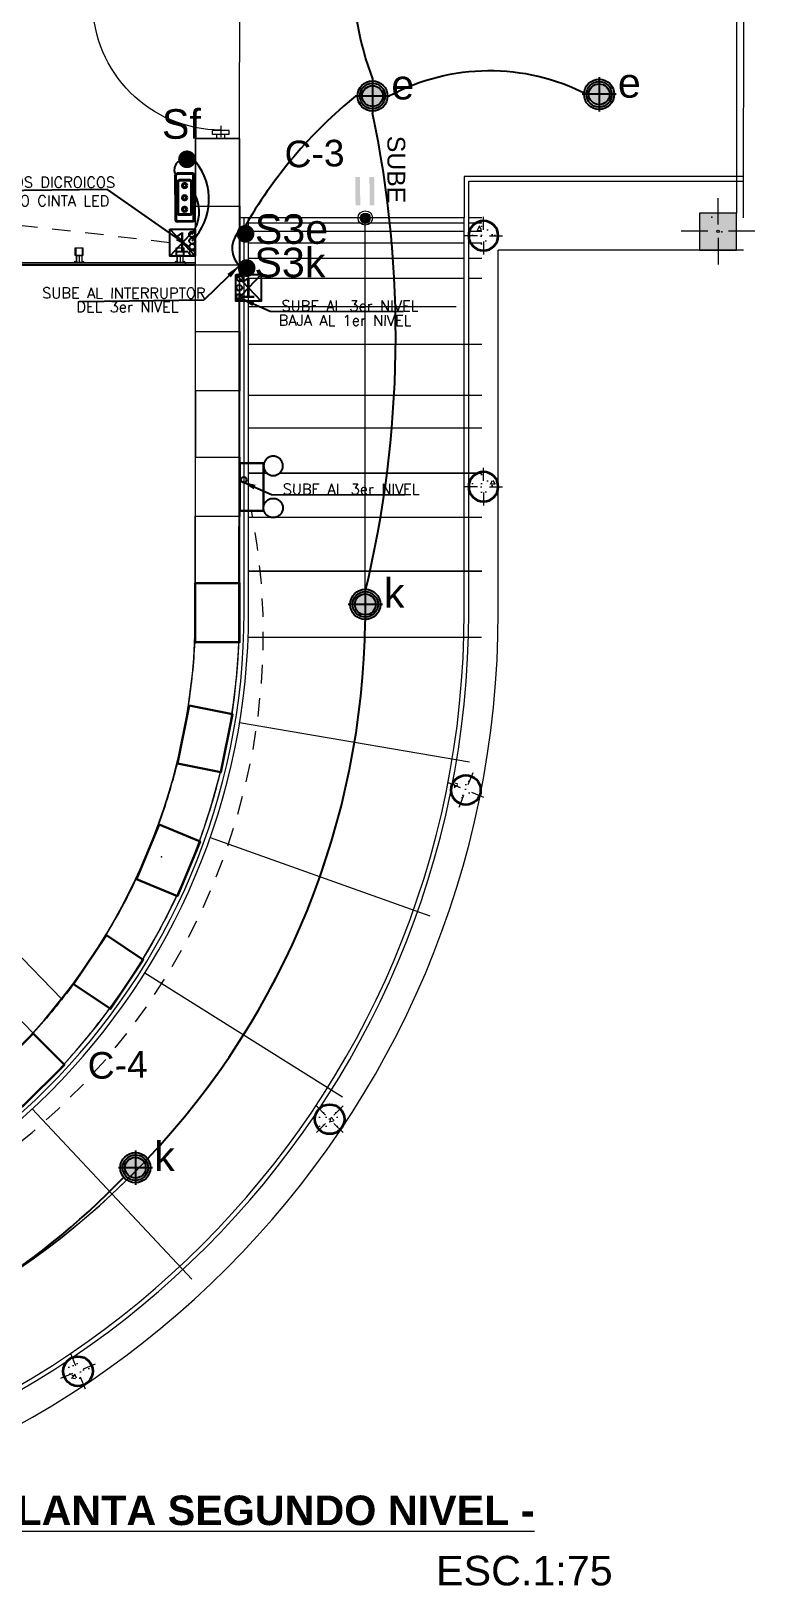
# Model space of a CAD drawing. Header units: metres. Extents: x 44.2 to 92, y 190.7 to 278.8.
# Drawn here: x 74.16 to 79.06, y 260.82 to 271.33 of the extents above; entities that cross this region are included whole.
import ezdxf
from ezdxf.enums import TextEntityAlignment as Align

# ---------------------------------------------------------------- set-up
doc = ezdxf.new("R2010")
doc.units = ezdxf.units.M
doc.set_wipeout_variables(frame=1)
doc.linetypes.add('CONTINUA', pattern=[0])
doc.linetypes.add('HIDDEN2', pattern=[0.1875, 0.125, -0.0625])
for name, color, linetype, lineweight in [('A-DOOR', 31, 'Continuous', 18), ('corriente debil', 30, 'Continuous', 15), ('Cotas varias El', 253, 'Continuous', 13), ('Emergencia', 20, 'Continuous', 25), ('letras sr', 7, 'Continuous', 5), ('Structural - Bearing_Pen_No__20', 1, 'Continuous', 0), ('TOMACORRIENTE', 5, 'HIDDEN2', 30)]:
    doc.layers.add(name, color=color, linetype=linetype, lineweight=lineweight)
doc.layers.add('ALUMBRADO', color=1, linetype='Continuous')
doc.layers.add('Structural - Bearing_Pen_No__169', color=7, linetype='Continuous', lineweight=13, true_color=0x68b353)
doc.layers.add('Structural - Bearing_Pen_No__28', color=7, linetype='Continuous', lineweight=35, true_color=0xa80f02)
doc.styles.add('01COTAS', font='romans.shx')
doc.styles.add('GENERATED_STYLE_2', font='arial.ttf')
doc.styles.add('GENERATED_STYLE_3', font='romand.shx')
doc.styles.add('Santa Rosa 1 50', font='trebuc.ttf')
doc.styles.get("Standard").update_dxf_attribs({"font": 'arial.ttf'})
doc.dimstyles.new('DIM-50-PLANTA', dxfattribs={"dimscale": 0.05, "dimtxt": 2, "dimasz": 2, "dimexe": 2, "dimexo": 2, "dimgap": 1, "dimtad": 1, "dimdec": 0, "dimlfac": 1000, "dimdsep": 46, "dimtxsty": '01COTAS', "dimcen": 25, "dimclrd": 9, "dimclre": 9, "dimclrt": 7, "dimadec": 0, "dimazin": 0, "dimtfac": 1, "dimtdec": 0, "dimtmove": 2, "dimatfit": 3, "dimfxl": 1, "dimtolj": 1, "dimtzin": 0, "dimarcsym": 0})

# ---------------------------------------------------------------- blocks, each defined once
blk = doc.blocks.new('*U143')
at = {"color": 3, "lineweight": 30}
blk.add_lwpolyline([(0.15, -0.2), (-0.15, -0.2), (-0.15, 0.2), (0.15, 0.2), (0.15, -0.2)], dxfattribs=at)
blk = doc.blocks.new('*U144')
at = {"layer": 'Cotas varias El', "color": 0, "linetype": 'ByBlock', "lineweight": -2, "transparency": 16777216}
blk.add_blockref('*U143', (69.139, 267.452), dxfattribs=at)
for p, rotation in [((77.895, 267.451), 179.9520000000052), ((69.224, 266.598), 11.24699999999995), ((77.811, 266.597), 168.704999999999), ((69.473, 265.777), 22.49399999999986), ((77.562, 265.776), 157.4579999999991), ((69.878, 265.02), 33.74099999999988), ((77.157, 265.02), 146.2109999999992), ((70.422, 264.357), 44.98799999999987), ((76.612, 264.357), 134.9639999999992), ((71.086, 263.813), 56.23499999999976), ((75.949, 263.813), 123.7169999999993), ((71.842, 263.408), 67.48199999999966), ((75.192, 263.408), 112.4699999999994), ((72.663, 263.159), 78.72899999999957), ((74.371, 263.159), 101.2229999999994), ((73.517, 263.075), 89.97599999999949)]:
    blk.add_blockref('*U143', p, dxfattribs=dict(at, rotation=rotation))
blk = doc.blocks.new('CC 20')
at = {"layer": 'Structural - Bearing_Pen_No__169', "linetype": 'Continuous', "lineweight": 13, "true_color": 0x68b353}
h = blk.add_hatch(dxfattribs=at)
h.set_pattern_fill('STRUCTURAL_CONCRETE', color=85, scale=0.5, style=0, pattern_type=2)
h.set_pattern_definition([(0, (2785.2431, 1847.3841), (0, 0.31177), [0.03, -0.15]), (0, (2785.3331, 1847.54), (0, 0.31177), [0.03, -0.15]), (60, (2785.2431, 1847.3841), (-0.27, 0.155885), [0.03, -0.15]), (60, (2785.4231, 1847.3841), (-0.27, 0.155885), [0.03, -0.15]), (120, (2785.2731, 1847.3841), (0.27, 0.155885), [0.03, -0.15]), (120, (2785.4531, 1847.3841), (0.27, 0.155885), [0.03, -0.15]), (0, (2785.243096, 1847.414107), (0, 0.06), [0, -0.06, 0, -0.09]), (45, (2785.273096, 1847.414107), (-0.0424264, 0.0424264), [0, -0.045, 0, -0.075])])
h.paths.add_polyline_path([(2788.203, 1849.663), (2788.303, 1849.763), (2788.203, 1849.863), (2788.104, 1849.776)])
at = {"layer": 'Structural - Bearing_Pen_No__20', "color": 1, "linetype": 'Continuous', "lineweight": 0}
for p, q in [((2788.203, 1849.803), (2788.203, 1849.89)), ((2788.163, 1849.763), (2788.075, 1849.763)), ((2788.203, 1849.723), (2788.203, 1849.635)), ((2788.243, 1849.763), (2788.33, 1849.763))]:
    blk.add_line(p, q, dxfattribs=at)
at = {"layer": 'Structural - Bearing_Pen_No__28', "color": 14, "linetype": 'Continuous', "lineweight": 35, "true_color": 0xa80f02}
blk.add_circle((2788.203, 1849.763), 0.1, dxfattribs=at)
blk = doc.blocks.new('*U145')
blk.add_blockref('CC 20', (-2788.203, -1849.763))
blk = doc.blocks.new('*U146')
at = {"layer": 'Cotas varias El', "color": 0, "linetype": 'ByBlock', "lineweight": -2, "transparency": 16777216}
blk.add_blockref('*U145', (67.459, 266.246), dxfattribs=at)
for p, rotation in [((79.577, 266.25), 157.4999999999999), ((68.382, 264.019), 22.5), ((78.655, 264.023), 134.9999999999999), ((70.087, 262.315), 45), ((76.951, 262.318), 112.4999999999999), ((72.314, 261.394), 67.49999999999996), ((74.725, 261.394), 89.99999999999991)]:
    blk.add_blockref('*U145', p, dxfattribs=dict(at, rotation=rotation))
blk = doc.blocks.new('PTA-B')
for p, q in [((0.0832, 0), (0.0832, 0.7798)), ((0.0832, 0.7798), (0.1139, 0.7798)), ((0.1139, 0.7798), (0.1139, 0)), ((0.0251, 0.7074), (0.023, 0.7074)), ((0.023, 0.7074), (0.023, 0.6851)), ((0.0251, 0.6851), (0.023, 0.6851)), ((0.0611, 0.7187), (0.0251, 0.7237)), ((0.0251, 0.7237), (0.0251, 0.6687)), ((0.0611, 0.6738), (0.0251, 0.6687)), ((0.0611, 0.7187), (0.0611, 0.6738)), ((0.0718, 0.7047), (0.0611, 0.7047)), ((0.0718, 0.6877), (0.0611, 0.6877)), ((0.0718, 0.6864), (0.0718, 0.7061)), ((0.0761, 0.7312), (0.0761, 0.6612)), ((0.0821, 0.7312), (0.0761, 0.7312)), ((0.0821, 0.7312), (0.0821, 0.6612)), ((0.115, 0.7312), (0.121, 0.7312)), ((0.115, 0.7312), (0.115, 0.6612)), ((0.121, 0.7312), (0.121, 0.6612)), ((0.1253, 0.6864), (0.1253, 0.7061)), ((0.1253, 0.7047), (0.136, 0.7047)), ((0.1253, 0.6877), (0.136, 0.6877)), ((0.136, 0.7187), (0.172, 0.7237)), ((0.136, 0.7187), (0.136, 0.6738)), ((0.136, 0.6738), (0.172, 0.6687)), ((0.172, 0.7237), (0.172, 0.6687)), ((0.172, 0.7074), (0.1741, 0.7074)), ((0.172, 0.6851), (0.1741, 0.6851)), ((0.1741, 0.7074), (0.1741, 0.6851)), ((0.0821, 0.6612), (0.0761, 0.6612)), ((0.115, 0.6612), (0.121, 0.6612)), ((0, 0), (0.1248, 0)), ((0.0149, 0.025), (0.0399, 0.025)), ((0.0399, -0.05), (0.0399, 0.05)), ((0.0399, 0.05), (0.0649, 0.05)), ((0.0649, -0.05), (0.0649, 0.05)), ((0.8367, 0), (0.9068, 0)), ((0.8649, -0.05), (0.8649, 0.05)), ((0.8899, 0.05), (0.8649, 0.05)), ((0.8899, -0.05), (0.8899, 0.05)), ((0.9149, 0.025), (0.8899, 0.025)), ((0.0149, -0.025), (0.0399, -0.025)), ((0.0399, -0.05), (0.0649, -0.05)), ((0.8899, -0.05), (0.8649, -0.05)), ((0.9149, -0.025), (0.8899, -0.025))]:
    blk.add_line(p, q)
for centre, radius, start, end in [((0.0832, 0), 0.7798, 0, 90), ((0.0722, 0.7101), 0.00402, 264.85268, 9.81939), ((0.0722, 0.6824), 0.00402, 350.18061, 95.14732), ((0.125, 0.7101), 0.00402, 170.18061, 275.14732), ((0.125, 0.6824), 0.00402, 84.85268, 189.81939)]:
    blk.add_arc(centre, radius, start, end)
blk = doc.blocks.new('LED PASILLO')
at = {"layer": 'ALUMBRADO'}
h = blk.add_hatch(color=202, dxfattribs=at)
h.dxf.hatch_style = 1
edge = h.paths.add_edge_path()
edge.add_line((0, 0.138), (0, -0.138))
edge.add_line((-0.138, 0), (0.138, 0))
edge = h.paths.add_edge_path()
edge.add_line((0, 0), (0, 0.085))
edge.add_arc((0, 0), 0.0845, 90, 180)
edge.add_line((-0.085, 0), (0, 0))
edge = h.paths.add_edge_path()
edge.add_line((0.085, 0), (0, 0))
edge.add_line((0, 0), (0, -0.085))
edge.add_arc((0, 0), 0.0845, 270, 360)
at = {"layer": 'ALUMBRADO', "color": 202}
for points in [[(0, 0.138), (0, -0.138)], [(-0.138, 0), (0.138, 0)]]:
    blk.add_lwpolyline(points, dxfattribs=at)
for radius in [0.122, 0.103, 0.0845]:
    blk.add_circle((0, 0), radius, dxfattribs=at)
blk = doc.blocks.new('dir')
at = {"layer": 'A-DOOR', "color": 2, "lineweight": 40}
for centre in [(114.374, 247.026), (114.456, 247.026), (114.534, 247.026)]:
    blk.add_circle(centre, 0.0144, dxfattribs=at)
at = {"layer": 'ALUMBRADO', "color": 5, "lineweight": 40}
for p, q in [((114.301, 247.087), (114.401, 247.088)), ((114.401, 247.088), (114.606, 247.089)), ((114.292, 246.975), (114.292, 247.078)), ((114.338, 247.062), (114.338, 246.989)), ((114.338, 247.062), (114.338, 246.989)), ((114.56, 247.073), (114.347, 247.072)), ((114.403, 247.072), (114.347, 247.072)), ((114.348, 246.979), (114.56, 246.981)), ((114.348, 246.979), (114.504, 246.98)), ((114.56, 247.073), (114.403, 247.072)), ((114.57, 246.99), (114.569, 247.063)), ((114.57, 246.99), (114.569, 247.063)), ((114.615, 247.08), (114.616, 246.976)), ((114.57, 246.967), (114.302, 246.965)), ((114.606, 246.967), (114.57, 246.967))]:
    blk.add_line(p, q, dxfattribs=at)
for centre, start, end in [((114.301, 247.078), 90.328, 180.328), ((114.606, 247.08), 0.328, 90.328), ((114.347, 247.062), 90.328, 180.328), ((114.347, 247.062), 90.328, 180.328), ((114.348, 246.989), 180.328, 270.328), ((114.348, 246.989), 180.328, 270.328), ((114.56, 247.063), 0.328, 90.328), ((114.56, 247.063), 0.328, 90.328), ((114.56, 246.99), 270.328, 0.328), ((114.56, 246.99), 270.328, 0.328), ((114.302, 246.975), 180.328, 270.328), ((114.606, 246.976), 270.328, 0.328)]:
    blk.add_arc(centre, 0.00937, start, end, dxfattribs=at)
blk = doc.blocks.new('caja de paso tipo 1')
at = {"layer": 'ALUMBRADO', "color": 3}
blk.add_lwpolyline([(-0.145, 0.152), (0.145, 0.152), (0.145, -0.152), (-0.145, -0.152)], close=True, dxfattribs=at)
for points in [[(-0.145, -0.152), (0.145, 0.152)], [(-0.145, 0.152), (0.145, -0.152)]]:
    blk.add_lwpolyline(points, dxfattribs=at)
at = {"layer": 'ALUMBRADO', "color": 6}
blk.add_text('1', height=0.231, dxfattribs=at).set_placement((-0.099, -0.115))
blk = doc.blocks.new('Emergencia')
blk.add_lwpolyline([(0, 0), (0, 0)])
at = {"layer": 'Emergencia', "color": 5, "lineweight": 30}
for points in [[(0.25, -0.25), (0.25, 0), (-0.25, 0), (-0.25, -0.25)], [(-0.25, -0.222), (-0.25, -0.25), (0.25, -0.25), (0.25, -0.222)]]:
    blk.add_lwpolyline(points, dxfattribs=at)
at = {"color": 1, "lineweight": 5}
for points in [[(-0.171, -0.263), (-0.164, -0.267), (-0.158, -0.272), (-0.152, -0.277), (-0.146, -0.283), (-0.141, -0.289), (-0.136, -0.295), (-0.132, -0.302), (-0.129, -0.309), (-0.126, -0.316), (-0.123, -0.324), (-0.121, -0.332), (-0.12, -0.34), (-0.12, -0.348), (-0.12, -0.355), (-0.12, -0.363), (-0.121, -0.371), (-0.123, -0.379), (-0.126, -0.387), (-0.129, -0.394), (-0.133, -0.401), (-0.137, -0.408), (-0.141, -0.414), (-0.147, -0.42), (-0.152, -0.426), (-0.158, -0.431), (-0.165, -0.436), (-0.172, -0.44), (-0.179, -0.443), (-0.186, -0.447), (-0.194, -0.449), (-0.201, -0.451), (-0.209, -0.452), (-0.217, -0.453), (-0.225, -0.453), (-0.233, -0.452), (-0.241, -0.451), (-0.249, -0.449), (-0.256, -0.446), (-0.264, -0.443), (-0.271, -0.44), (-0.277, -0.436), (-0.284, -0.431), (-0.29, -0.426), (-0.295, -0.42), (-0.301, -0.414), (-0.305, -0.408), (-0.309, -0.401), (-0.313, -0.394), (-0.316, -0.386), (-0.319, -0.379), (-0.32, -0.371), (-0.322, -0.363), (-0.322, -0.355), (-0.322, -0.347), (-0.322, -0.339), (-0.32, -0.331), (-0.318, -0.324), (-0.316, -0.316), (-0.313, -0.309), (-0.309, -0.302), (-0.305, -0.295), (-0.3, -0.288), (-0.295, -0.282), (-0.29, -0.277), (-0.284, -0.272), (-0.277, -0.267), (-0.27, -0.263), (-0.263, -0.259), (-0.256, -0.256), (-0.248, -0.254), (-0.241, -0.252), (-0.233, -0.251), (-0.225, -0.25), (-0.217, -0.25), (-0.209, -0.251), (-0.201, -0.252), (-0.193, -0.254), (-0.186, -0.256), (-0.178, -0.259)], [(0.171, -0.263), (0.164, -0.267), (0.158, -0.272), (0.152, -0.277), (0.146, -0.283), (0.141, -0.289), (0.136, -0.295), (0.132, -0.302), (0.129, -0.309), (0.126, -0.316), (0.123, -0.324), (0.121, -0.332), (0.12, -0.34), (0.12, -0.348), (0.12, -0.355), (0.12, -0.363), (0.121, -0.371), (0.123, -0.379), (0.126, -0.387), (0.129, -0.394), (0.133, -0.401), (0.137, -0.408), (0.141, -0.414), (0.147, -0.42), (0.152, -0.426), (0.158, -0.431), (0.165, -0.436), (0.172, -0.44), (0.179, -0.443), (0.186, -0.447), (0.194, -0.449), (0.201, -0.451), (0.209, -0.452), (0.217, -0.453), (0.225, -0.453), (0.233, -0.452), (0.241, -0.451), (0.249, -0.449), (0.256, -0.446), (0.264, -0.443), (0.271, -0.44), (0.277, -0.436), (0.284, -0.431), (0.29, -0.426), (0.295, -0.42), (0.301, -0.414), (0.305, -0.408), (0.309, -0.401), (0.313, -0.394), (0.316, -0.386), (0.319, -0.379), (0.32, -0.371), (0.322, -0.363), (0.322, -0.355), (0.322, -0.347), (0.322, -0.339), (0.32, -0.331), (0.318, -0.324), (0.316, -0.316), (0.313, -0.309), (0.309, -0.302), (0.305, -0.295), (0.3, -0.288), (0.295, -0.282), (0.29, -0.277), (0.284, -0.272), (0.277, -0.267), (0.27, -0.263), (0.263, -0.259), (0.256, -0.256), (0.248, -0.254), (0.241, -0.252), (0.233, -0.251), (0.225, -0.25), (0.217, -0.25), (0.209, -0.251), (0.201, -0.252), (0.193, -0.254), (0.186, -0.256), (0.178, -0.259)]]:
    blk.add_wipeout(points, dxfattribs=at).dxf.layer = 'Emergencia'
at = {"layer": 'Emergencia', "color": 30, "true_color": 0xf26722}
for points in [[(-0.171, -0.263), (-0.164, -0.267), (-0.158, -0.272), (-0.152, -0.277), (-0.146, -0.283), (-0.141, -0.289), (-0.136, -0.295), (-0.132, -0.302), (-0.129, -0.309), (-0.126, -0.316), (-0.123, -0.324), (-0.121, -0.332), (-0.12, -0.34), (-0.12, -0.348), (-0.12, -0.355), (-0.12, -0.363), (-0.121, -0.371), (-0.123, -0.379), (-0.126, -0.387), (-0.129, -0.394), (-0.133, -0.401), (-0.137, -0.408), (-0.141, -0.414), (-0.147, -0.42), (-0.152, -0.426), (-0.158, -0.431), (-0.165, -0.436), (-0.172, -0.44), (-0.179, -0.443), (-0.186, -0.447), (-0.194, -0.449), (-0.201, -0.451), (-0.209, -0.452), (-0.217, -0.453), (-0.225, -0.453), (-0.233, -0.452), (-0.241, -0.451), (-0.249, -0.449), (-0.256, -0.446), (-0.264, -0.443), (-0.271, -0.44), (-0.277, -0.436), (-0.284, -0.431), (-0.29, -0.426), (-0.295, -0.42), (-0.301, -0.414), (-0.305, -0.408), (-0.309, -0.401), (-0.313, -0.394), (-0.316, -0.386), (-0.319, -0.379), (-0.32, -0.371), (-0.322, -0.363), (-0.322, -0.355), (-0.322, -0.347), (-0.322, -0.339), (-0.32, -0.331), (-0.318, -0.324), (-0.316, -0.316), (-0.313, -0.309), (-0.309, -0.302), (-0.305, -0.295), (-0.3, -0.288), (-0.295, -0.282), (-0.29, -0.277), (-0.284, -0.272), (-0.277, -0.267), (-0.27, -0.263), (-0.263, -0.259), (-0.256, -0.256), (-0.248, -0.254), (-0.241, -0.252), (-0.233, -0.251), (-0.225, -0.25), (-0.217, -0.25), (-0.209, -0.251), (-0.201, -0.252), (-0.193, -0.254), (-0.186, -0.256), (-0.178, -0.259)], [(0.171, -0.263), (0.164, -0.267), (0.158, -0.272), (0.152, -0.277), (0.146, -0.283), (0.141, -0.289), (0.136, -0.295), (0.132, -0.302), (0.129, -0.309), (0.126, -0.316), (0.123, -0.324), (0.121, -0.332), (0.12, -0.34), (0.12, -0.348), (0.12, -0.355), (0.12, -0.363), (0.121, -0.371), (0.123, -0.379), (0.126, -0.387), (0.129, -0.394), (0.133, -0.401), (0.137, -0.408), (0.141, -0.414), (0.147, -0.42), (0.152, -0.426), (0.158, -0.431), (0.165, -0.436), (0.172, -0.44), (0.179, -0.443), (0.186, -0.447), (0.194, -0.449), (0.201, -0.451), (0.209, -0.452), (0.217, -0.453), (0.225, -0.453), (0.233, -0.452), (0.241, -0.451), (0.249, -0.449), (0.256, -0.446), (0.264, -0.443), (0.271, -0.44), (0.277, -0.436), (0.284, -0.431), (0.29, -0.426), (0.295, -0.42), (0.301, -0.414), (0.305, -0.408), (0.309, -0.401), (0.313, -0.394), (0.316, -0.386), (0.319, -0.379), (0.32, -0.371), (0.322, -0.363), (0.322, -0.355), (0.322, -0.347), (0.322, -0.339), (0.32, -0.331), (0.318, -0.324), (0.316, -0.316), (0.313, -0.309), (0.309, -0.302), (0.305, -0.295), (0.3, -0.288), (0.295, -0.282), (0.29, -0.277), (0.284, -0.272), (0.277, -0.267), (0.27, -0.263), (0.263, -0.259), (0.256, -0.256), (0.248, -0.254), (0.241, -0.252), (0.233, -0.251), (0.225, -0.25), (0.217, -0.25), (0.209, -0.251), (0.201, -0.252), (0.193, -0.254), (0.186, -0.256), (0.178, -0.259)]]:
    blk.add_lwpolyline(points, close=True, dxfattribs=at)

msp = doc.modelspace()

# ---------------------------------------------------------------- hatches: boundary and pattern name
at = {"layer": 'ALUMBRADO', "lineweight": 25}
h = msp.add_hatch(color=102, dxfattribs=at)
h.dxf.hatch_style = 1
h.paths.add_polyline_path([(75.153, 270.467, -1), (75.273, 270.467, -1)])
h = msp.add_hatch(color=102, dxfattribs=at)
h.dxf.hatch_style = 1
h.paths.add_polyline_path([(75.549, 269.963, -1), (75.669, 269.963, -1)])
h = msp.add_hatch(color=102, dxfattribs=at)
h.dxf.hatch_style = 1
h.paths.add_polyline_path([(75.557, 269.731, -1), (75.677, 269.731, -1)])
at = {"layer": 'Cotas varias El'}
h = msp.add_hatch(color=256, dxfattribs=at)
h.paths.add_polyline_path([(76.48, 270.348), (76.448, 270.348), (76.45, 270.156), (76.482, 270.156)])
h.paths.add_polyline_path([(76.384, 270.348), (76.352, 270.347), (76.354, 270.155), (76.386, 270.156)])
for points in [[(76.429, 270.037, 1), (76.412, 270.102, 1)], [(76.453, 270.078, 1), (76.388, 270.061, 1)]]:
    msp.add_hatch(color=256, dxfattribs=at).paths.add_polyline_path(points)
h = msp.add_hatch(color=256, dxfattribs=at)
h.dxf.hatch_style = 1
h.paths.add_polyline_path([(78.933, 269.852), (78.933, 270.102), (78.683, 270.102), (78.683, 269.852)])
h = msp.add_hatch(color=256, dxfattribs=at)
h.dxf.hatch_style = 1
h.paths.add_polyline_path([(78.933, 269.852), (78.933, 270.102), (78.683, 270.102), (78.683, 269.852)])

# ---------------------------------------------------------------- linework, layer by layer
at = {"layer": 'ALUMBRADO', "linetype": 'CONTINUA', "lineweight": 25}
for centre in [(75.246, 269.959), (75.247, 269.915), (75.247, 269.834), (75.248, 269.875), (75.567, 269.598), (75.57, 269.66), (75.567, 269.538)]:
    msp.add_circle(centre, 0.0191, dxfattribs=at)
for centre, radius, start, end in [((78.394, 271.741), 2.059, 158.3034, 200.7833), ((77.262, 269.627), 1.438, 62.9054, 118.1157), ((78.367, 268.428), 3.184, 129.2081, 150.3621), ((69.281, 269.271), 7.345, 346.3823, 11.8557), ((75.199, 270.396), 0.0721, 124.6582, 200.4975), ((74.96, 270.196), 0.402, 315.5586, 39.5195), ((75.034, 270.114), 0.262, 323.8093, 26.1314), ((75.679, 269.865), 0.161, 141.9853, 225.984), ((71.035, 267.407), 5.385, 316.5754, 359.2898), ((71.221, 266.994), 4.935, 285.8183, 316.2329)]:
    msp.add_arc(centre, radius, start, end, dxfattribs=at)
at = {"layer": 'Cotas varias El'}
for p, q in [((78.983, 273.663), (78.977, 270.07)), ((75.57, 267.403), (75.57, 270.608)), ((78.98, 270.35), (77.09, 270.35)), ((77.09, 270.35), (77.09, 270.07)), ((77.12, 270.07), (77.12, 270.32)), ((77.12, 270.32), (78.98, 270.32)), ((78.808, 270.025), (78.808, 270.205)), ((78.808, 270.025), (78.808, 270.205)), ((77.09, 270.07), (75.57, 270.07)), ((75.6, 267.403), (75.6, 270.07)), ((75.63, 267.403), (75.63, 270.07)), ((77.09, 270.034), (75.63, 270.034)), ((77.09, 267.403), (77.09, 270.07)), ((77.12, 267.403), (77.12, 270.07)), ((77.21, 270.07), (77.12, 270.07)), ((77.21, 270.034), (77.12, 270.034)), ((77.09, 269.979), (75.63, 269.979)), ((77.21, 269.979), (77.12, 269.979)), ((78.738, 269.98), (78.558, 269.98)), ((78.738, 269.98), (78.558, 269.98)), ((78.808, 269.935), (78.808, 269.755)), ((78.808, 269.935), (78.808, 269.755)), ((79.058, 269.98), (78.878, 269.98)), ((79.058, 269.98), (78.878, 269.98)), ((74.464, 269.816), (74.502, 269.816)), ((74.464, 269.77), (74.464, 269.816)), ((74.464, 269.816), (74.464, 269.77)), ((74.464, 269.816), (74.502, 269.816)), ((74.464, 269.77), (74.464, 269.816)), ((74.464, 269.816), (74.464, 269.77)), ((74.483, 269.816), (74.483, 269.77)), ((74.483, 269.816), (74.483, 269.77)), ((74.502, 269.816), (74.502, 269.77)), ((74.502, 269.816), (74.502, 269.77)), ((74.502, 269.816), (74.502, 269.77)), ((74.502, 269.816), (74.502, 269.77)), ((75.147, 269.816), (75.185, 269.816)), ((75.147, 269.77), (75.147, 269.816)), ((75.147, 269.816), (75.147, 269.77)), ((75.147, 269.816), (75.185, 269.816)), ((75.147, 269.77), (75.147, 269.816)), ((75.147, 269.816), (75.147, 269.77)), ((75.166, 269.816), (75.166, 269.77)), ((75.166, 269.816), (75.166, 269.77)), ((75.185, 269.816), (75.185, 269.77)), ((75.185, 269.816), (75.185, 269.77)), ((75.185, 269.816), (75.185, 269.77)), ((75.185, 269.816), (75.185, 269.77)), ((77.09, 269.899), (75.63, 269.899)), ((77.21, 269.899), (77.12, 269.899)), ((77.32, 267.403), (77.32, 269.852)), ((78.98, 269.852), (77.32, 269.852)), ((66.814, 269.75), (75.27, 269.75)), ((74.502, 269.77), (74.464, 269.77)), ((74.502, 269.77), (74.464, 269.77)), ((75.185, 269.77), (75.147, 269.77)), ((75.185, 269.77), (75.147, 269.77)), ((77.09, 269.795), (75.63, 269.795)), ((77.21, 269.795), (77.12, 269.795)), ((77.09, 269.66), (75.63, 269.66)), ((77.21, 269.66), (77.12, 269.66)), ((77.036, 269.468), (75.63, 269.468)), ((77.21, 269.215), (75.63, 269.215)), ((77.21, 268.868), (75.63, 268.868)), ((77.21, 268.648), (75.63, 268.648)), ((75.63, 268.343), (77.21, 268.343)), ((77.21, 268.343), (75.63, 268.343)), ((75.63, 268.046), (77.21, 268.046)), ((75.63, 267.681), (77.21, 267.681)), ((77.21, 267.681), (75.63, 267.681)), ((77.207, 267.232), (75.626, 267.232)), ((75.568, 266.657), (77.126, 266.39)), ((75.369, 265.878), (76.857, 265.348)), ((74.927, 264.964), (76.265, 264.124)), ((74.166, 264.043), (75.246, 262.891)), ((74.166, 264.043), (75.246, 262.891))]:
    msp.add_line(p, q, dxfattribs=at)
for points in [[(78.933, 273.455), (78.933, 270.102)], [(78.933, 273.455), (78.933, 270.102)], [(75.27, 270.608), (75.57, 270.608)], [(75.57, 269.75), (75.27, 269.75), (75.27, 270.15), (75.57, 270.15), (75.57, 269.75)], [(75.57, 268.901), (75.27, 268.901), (75.27, 269.301), (75.57, 269.301), (75.57, 268.901)], [(75.57, 268.051), (75.27, 268.051), (75.27, 268.451), (75.57, 268.451), (75.57, 268.051)], [(74.366, 264.785), (73.692, 265.479)], [(74.172, 264.555), (73.565, 265.179)]]:
    msp.add_lwpolyline(points, dxfattribs=at)
for points in [[(75.57, 271.908), (66.514, 271.908), (66.518, 267.201, 0.956225), (75.565, 267.201), (75.57, 271.908)], [(75.222, 266.773), (75.517, 266.714, 0.026985), (75.565, 267.201), (75.265, 267.201, -0.025401)], [(75.296, 265.855), (75.023, 265.969, 0.025445), (75.148, 266.38), (75.438, 266.323, -0.026989)], [(74.912, 265.054), (74.666, 265.219, 0.025445), (74.87, 265.598), (75.143, 265.485, -0.026989)], [(74.691, 264.724), (74.445, 264.888, -0.025445), (74.172, 264.555), (74.381, 264.346, 0.026989)]]:
    msp.add_lwpolyline(points, format="xyb", close=True, dxfattribs=at)
for points in [[(68.078, 264.388, 0.196655), (71.042, 263.175, 0.414214), (75.27, 267.403), (75.27, 270.608)], [(70.641, 262.04, 0.436205), (76.42, 267.403), (76.42, 270.07)], [(72.022, 262.115, 0.3615), (76.42, 267.403), (76.42, 270.07)]]:
    msp.add_lwpolyline(points, format="xyb", dxfattribs=at)
for points in [[(75.57, 270.608), (75.27, 270.608), (75.27, 270.15), (75.57, 270.15)], [(78.933, 269.852), (78.933, 270.102), (78.683, 270.102), (78.683, 269.852)], [(78.933, 269.852), (78.933, 270.102), (78.683, 270.102), (78.683, 269.852)], [(73.066, 269.758), (75.204, 269.758), (75.204, 269.766), (73.066, 269.766)], [(75.27, 269.766), (75.204, 269.766), (75.204, 269.758), (75.27, 269.758)], [(75.569, 269.75), (75.269, 269.75), (75.269, 269.302), (75.569, 269.302)], [(75.57, 268.9), (75.27, 268.9), (75.27, 268.451), (75.57, 268.451)], [(75.569, 267.601), (75.269, 267.601), (75.269, 268.052), (75.569, 268.052)]]:
    msp.add_lwpolyline(points, close=True, dxfattribs=at)
at = {"layer": 'Cotas varias El', "flags": 128}
for points in [[(74.508, 269.816), (74.506, 269.816), (74.457, 269.816), (74.457, 269.819), (74.457, 269.865), (74.457, 269.867), (74.508, 269.867), (74.508, 269.865)], [(74.506, 269.819), (74.506, 269.865), (74.46, 269.865), (74.46, 269.819)], [(75.191, 269.816), (75.189, 269.816), (75.14, 269.816), (75.14, 269.819), (75.14, 269.865), (75.14, 269.867), (75.191, 269.867), (75.191, 269.865)], [(75.189, 269.819), (75.189, 269.865), (75.143, 269.865), (75.143, 269.819)], [(74.521, 269.767), (74.47, 269.767), (74.445, 269.767), (74.445, 269.77), (74.47, 269.77), (74.521, 269.77)], [(74.521, 269.767), (74.445, 269.767), (74.445, 269.77), (74.521, 269.77)], [(74.521, 269.755), (74.445, 269.755), (74.445, 269.757), (74.521, 269.757)], [(74.521, 269.755), (74.445, 269.755), (74.445, 269.757), (74.521, 269.757)], [(75.204, 269.767), (75.153, 269.767), (75.128, 269.767), (75.128, 269.77), (75.153, 269.77), (75.204, 269.77)], [(75.204, 269.767), (75.128, 269.767), (75.128, 269.77), (75.204, 269.77)], [(75.204, 269.755), (75.128, 269.755), (75.128, 269.757), (75.204, 269.757)], [(75.204, 269.755), (75.128, 269.755), (75.128, 269.757), (75.204, 269.757)]]:
    msp.add_lwpolyline(points, close=True, dxfattribs=at)
at = {"layer": 'Cotas varias El'}
for centre, radius in [((76.42, 270.07), 0.0488), ((76.42, 270.07), 0.0336), ((76.42, 270.07), 0.0336), ((76.42, 270.07), 0.0336), ((76.42, 270.07), 0.0336), ((78.808, 269.98), 0.00871), ((78.808, 269.98), 0.00871)]:
    msp.add_circle(centre, radius, dxfattribs=at)
for centre, radius, start, end in [((74.453, 269.77), 0.00476, 0, 180), ((74.453, 269.755), 0.00476, 180, 0), ((74.512, 269.77), 0.00476, 0, 180), ((74.512, 269.755), 0.00476, 180, 0), ((75.136, 269.77), 0.00476, 0, 180), ((75.136, 269.755), 0.00476, 180, 0), ((75.195, 269.77), 0.00476, 0, 180), ((75.195, 269.755), 0.00476, 180, 0), ((71.042, 267.403), 6.278, 180, 0), ((71.042, 267.403), 6.078, 180, 0), ((71.042, 267.403), 6.048, 180, 0), ((71.042, 267.403), 4.588, 180, 0), ((71.042, 267.403), 4.558, 180, 0), ((71.042, 267.403), 4.528, 270, 0)]:
    msp.add_arc(centre, radius, start, end, dxfattribs=at)
for p in [(78.767, 270.076), (78.767, 270.076), (78.833, 269.977), (78.833, 269.977), (75.04, 265.747)]:
    msp.add_point(p, dxfattribs=at)
at = {"layer": 'TOMACORRIENTE', "color": 10, "lineweight": 20}
msp.add_arc((67.654, 209.665), 60.695, 82.95772, 90.6907, dxfattribs=at)

# ---------------------------------------------------------------- block references
at = {"layer": 'ALUMBRADO', "lineweight": 25, "xscale": 0.59436, "yscale": 0.59436, "zscale": 0.59436}
for p in [(75.182, 269.903), (75.63, 269.597)]:
    msp.add_blockref('caja de paso tipo 1', p, dxfattribs=at)
at = {"layer": 'Cotas varias El', "extrusion": (0, 0, -1), "xscale": 1.111111111111069, "yscale": 1.111111111111069, "zscale": -1.111111111111069, "rotation": 270}
msp.add_blockref('PTA-B', (-75.442, 271.624), dxfattribs=at)
at = {"layer": 'Cotas varias El', "xscale": 0.8365500000000002, "yscale": 0.8365500000000002, "zscale": 0.8365500000000002, "rotation": 270}
for p in [(76.469, 270.895), (78.003, 270.907), (76.42, 267.456), (74.864, 263.645)]:
    msp.add_blockref('LED PASILLO', p, dxfattribs=at)
at = {"layer": 'Cotas varias El', "rotation": 270}
msp.add_blockref('dir', (-171.829, 384.663), dxfattribs=at)
at = {"layer": 'Cotas varias El', "xscale": -1}
for p in [(2865.423, -1579.813), (2865.423, -1581.511)]:
    msp.add_blockref('CC 20', p, dxfattribs=at)
at = {"layer": 'Cotas varias El'}
for name, p in [('*U144', (-2.476, -0.051)), ('*U146', (-2.476, -0.05))]:
    msp.add_blockref(name, p, dxfattribs=at)

# ---------------------------------------------------------------- texts
at = {"layer": 'ALUMBRADO', "color": 102, "lineweight": 25}
for s, p in [('e', (76.596, 270.872)), ('e', (78.13, 270.884)), ('Sf', (75.043, 270.606)), ('S3e', (75.672, 269.895)), ('S3k', (75.669, 269.669)), ('k', (76.546, 267.433)), ('k', (74.991, 263.622))]:
    msp.add_text(s, height=0.2, dxfattribs=at).set_placement(p)
at = {"layer": 'ALUMBRADO', "lineweight": 25}
for s, p in [('C-3', (75.876, 270.411)), ('C-4', (74.543, 264.245))]:
    msp.add_text(s, height=0.18, rotation=1.373, dxfattribs=at).set_placement(p)
at = {"layer": 'corriente debil', "style": 'GENERATED_STYLE_3'}
for s, p in [('SUBE A LOS DICROICOS', (73.581, 270.277)), ('Y TUBOS O CINTA LED', (73.616, 270.151)), ('SUBE AL INTERRUPTOR', (74.233, 269.527)), ('DEL 3er NIVEL', (74.464, 269.433)), ('SUBE AL 3er NIVEL', (75.853, 269.44)), ('BAJA AL 1er NIVEL', (75.834, 269.342))]:
    msp.add_text(s, height=0.07204, rotation=359.9206, dxfattribs=at).set_placement(p)
at = {"layer": 'Cotas varias El', "style": 'GENERATED_STYLE_2'}
msp.add_attdef('SUBE', text='  9 x 0.17 = 1.53', height=0.12, rotation=270, dxfattribs=at).set_placement((76.63, 270.626), align=Align.MIDDLE_LEFT)
at = {"layer": 'letras sr', "char_height": 0.209, "attachment_point": 1, "style": 'Santa Rosa 1 50'}
for s, width, heights, insert in [('\\pi0.91383;{\\fSwis721 Ex BT|b1|i0|c0|p34;\\H0.95694x;\\LPLANTA SEGUNDO NIVEL - }', 6.17412, [0.779], (72.958, 261.427)), ('{\\fSwis721 Ex BT|b0|i0|c0|p34;\\H0.95694x;ESC.1:75}', 3.87791, [0.291], (76.899, 261.019))]:
    msp.add_mtext_dynamic_manual_height_columns(s, width=width, gutter_width=0.5, heights=heights, dxfattribs=dict(at, insert=insert))

# ---------------------------------------------------------------- leaders
for points in [[(75.229, 269.875), (74.674, 270.263), (73.83, 270.252)], [(75.57, 269.75), (75.327, 269.514), (74.483, 269.503)], [(75.57, 269.529), (75.777, 269.44), (76.676, 269.438)]]:
    msp.add_leader(points, dimstyle='DIM-50-PLANTA', override={"dimgap": 1, "dimtad": 0})

# ---------------------------------------------------------------- next in the draw order: block references
at = {"layer": 'Emergencia', "lineweight": 25, "xscale": 0.6452139160277666, "yscale": 0.6452139160277666, "zscale": 0.6452139160277666, "rotation": 89.93497719359405}
msp.add_blockref('Emergencia', (75.57, 268.251), dxfattribs=at)

# ---------------------------------------------------------------- next in the draw order: linework, layer by layer
at = {"layer": 'ALUMBRADO', "linetype": 'CONTINUA', "lineweight": 25}
msp.add_circle((75.597, 268.299), 0.0191, dxfattribs=at)
at = {"layer": 'TOMACORRIENTE', "color": 10, "lineweight": 20}
msp.add_arc((71.315, 267.256), 4.415, 273.8856, 10.8844, dxfattribs=at)

# ---------------------------------------------------------------- next in the draw order: texts
at = {"layer": 'corriente debil', "style": 'GENERATED_STYLE_3'}
msp.add_text('SUBE AL 3er NIVEL', height=0.07204, rotation=359.9206, dxfattribs=at).set_placement((75.861, 268.2))

# ---------------------------------------------------------------- next in the draw order: leaders
msp.add_leader([(75.579, 268.289), (75.786, 268.2), (76.685, 268.198)], dimstyle='DIM-50-PLANTA', override={"dimgap": 1, "dimtad": 0})

doc.saveas('drawing.dxf')
